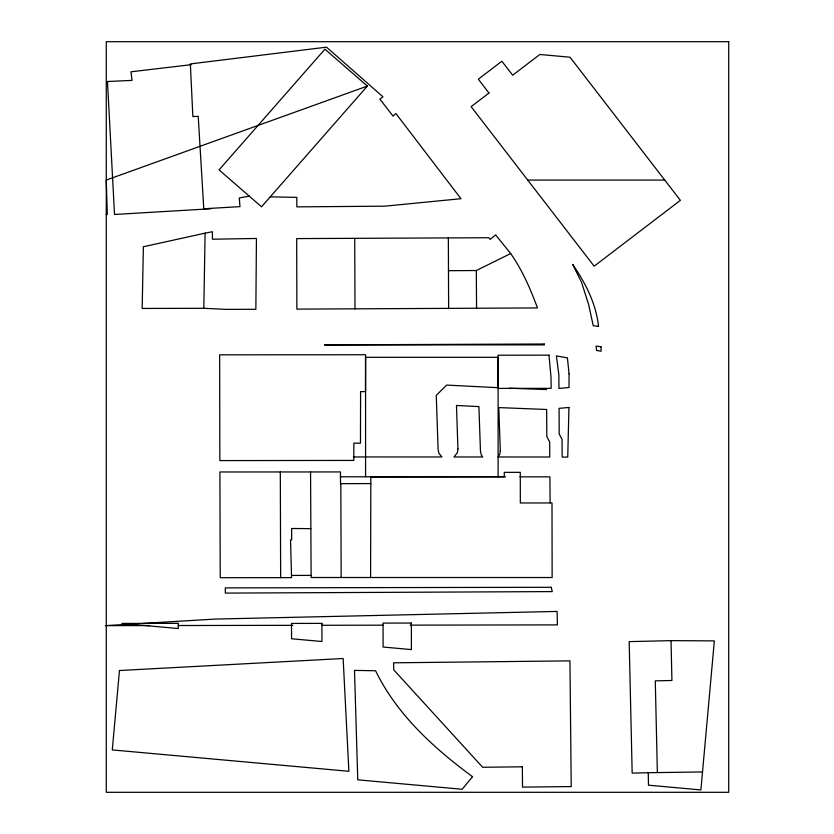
<?xml version="1.0" encoding="UTF-8"?>
<svg xmlns="http://www.w3.org/2000/svg" width="834" height="834" viewBox="0 0 834 834"><rect width="100%" height="100%" fill="white"/><g stroke="black" fill="none" stroke-linecap="round" stroke-linejoin="round"><path stroke-width="1.25" d="M370.588 577.66L370.828 476.944L504.278 476.704L504.268 472.367L520.291 472.336L520.333 502.975L551.993 502.944L552.139 577.524L311.124 577.503L310.55 471.961L219.905 471.971L220.228 577.701L291.566 577.639L290.534 539.89L291.66 539.89L291.639 528.495L310.926 528.641M203.819 308.299L205.101 233.155L212.42 231.727L212.43 239.212L256.434 238.461L255.861 309.299L226.108 309.362L203.819 308.299L142.176 308.455L143.375 246.749L205.101 233.155M270.258 196.845L261.532 206.801L219.061 169.896L324.926 49.175L367.367 86.079L270.258 196.845L296.81 197.387L296.831 206.863L384.662 206.186L460.952 198.711L395.9 113.528L393.064 116.135L379.877 99.131L382.994 96.838L326.542 47.163L190.35 63.926L192.862 116.541L198.221 116.353L203.767 208.761L239.973 206.634L239.295 197.939L249.272 196.136M448.473 270.696L476.308 270.529L510.669 253.546C522.313 270.101 530.455 289.012 537.471 307.934L296.862 309.112L296.696 238.597L488.87 237.732L490.1 239.4L495.636 234.875L510.669 253.546M367.367 86.079L106.272 180.071L107.305 214.474L106.272 214.474M191.163 64.687L131.011 71.807L131.991 80.398L107.471 81.513L114.519 214.474L210.992 208.761M546.562 389.561L509.407 388.217M137.725 623.707L105.293 625.646L149.588 625.573M142.916 623.394L215.568 619.057L557.07 611.426L557.393 624.885L410.161 625.135M648.258 772.711L632.172 773.108L629.19 641.627L671.026 640.627L714.352 640.898L700.894 789.934L648.477 785.19L648.258 772.711L702.509 771.95M310.55 471.961L340.46 471.929L340.501 483.657L370.828 483.574M178.257 625.521L292.911 625.333M321.57 625.281L382.806 625.177M527.734 180.071L664.771 180.071M365.344 357.296L498.117 357.296L498.117 476.704M353.345 456.949L441.957 456.969L438.976 453.373L438.1 449.609L436.265 395.326L446.701 385.079L497.919 387.685M340.314 476.787L505.602 476.839M519.926 476.839L549.908 476.85L550.117 502.777M291.65 575.418L311.186 575.397M671.026 640.627L671.923 680.481L655.284 680.878L657.359 772.492M476.308 270.529L476.568 308.57M448.348 238.149L448.629 308.695M354.721 238.472L355.003 308.966M340.825 483.657L341.158 577.503M280.307 471.971L280.651 577.639M365.573 357.296L365.573 476.704M360.59 391.615L360.465 443.177L353.856 443.156L353.772 460.42L219.832 460.597L219.655 354.825L365.573 354.752L365.521 391.615L360.59 391.615M569.059 373.768L569.028 387.508L558.968 388.435L558.853 374.8L556.393 355.92L567.412 357.88L569.059 373.768M568.944 407.451L567.745 457.105L562.168 457.063L562.043 439.33L559.197 433.972L559.072 408.358L568.944 407.451M119.46 670.526L112.288 749.922L348.873 771.294L343.139 658.506L119.46 670.526M500.306 450.621L499.691 454.447L498.117 456.98L549.762 457.001L549.658 441.989L546.802 436.609L546.666 409.484L498.795 407.597L500.306 450.621M457.939 448.942L457.303 452.758L453.977 456.969L482.719 456.98L481.364 455.083L480.467 451.319L478.904 406.627L456.469 405.46L457.939 448.942M472.524 776.694L462.182 789.256L357.765 779.832L354.502 670.4L375.592 670.745C396.859 714.644 433.826 748.161 472.524 776.694M488.995 93.033L471.127 106.658L594.142 266.202L680.377 200.348L570.029 57.212L539.827 54.481L512.681 75.206L501.859 61.216L478.351 79.188L488.995 93.033M551.232 587.292L225.326 587.887L225.368 593.099L552.275 591.598L551.232 587.292M522.334 766.821L482.646 767.27L393.7 669.796L393.606 662.811L569.945 660.872L571.217 786.587L522.532 787.129L522.334 766.821M544.206 344.004L324.426 344.89L544.383 344.89L544.206 344.004M548.991 355.159L498.096 355.211L498.138 388.404L551.17 388.331L550.982 376.937L548.991 355.159M178.236 623.352L121.9 623.436L178.247 628.534L178.236 623.352M411.381 623.05L383.077 623.092L383.087 647.028L411.412 649.592L411.381 623.05M321.924 623.384L291.514 623.415L291.566 638.761L321.945 641.502L321.924 623.384M728.707 41.7L106.272 41.7L106.272 792.3L728.707 792.3L728.707 41.7M598.51 326.407L593.235 325.708L588.668 304.681L581.632 282.549L572.656 264.388C585.447 282.934 596.143 303.701 598.51 326.407M601.043 346.767L596.081 346.11L596.56 350.436L601.106 351.239L601.043 346.767"/></g></svg>
